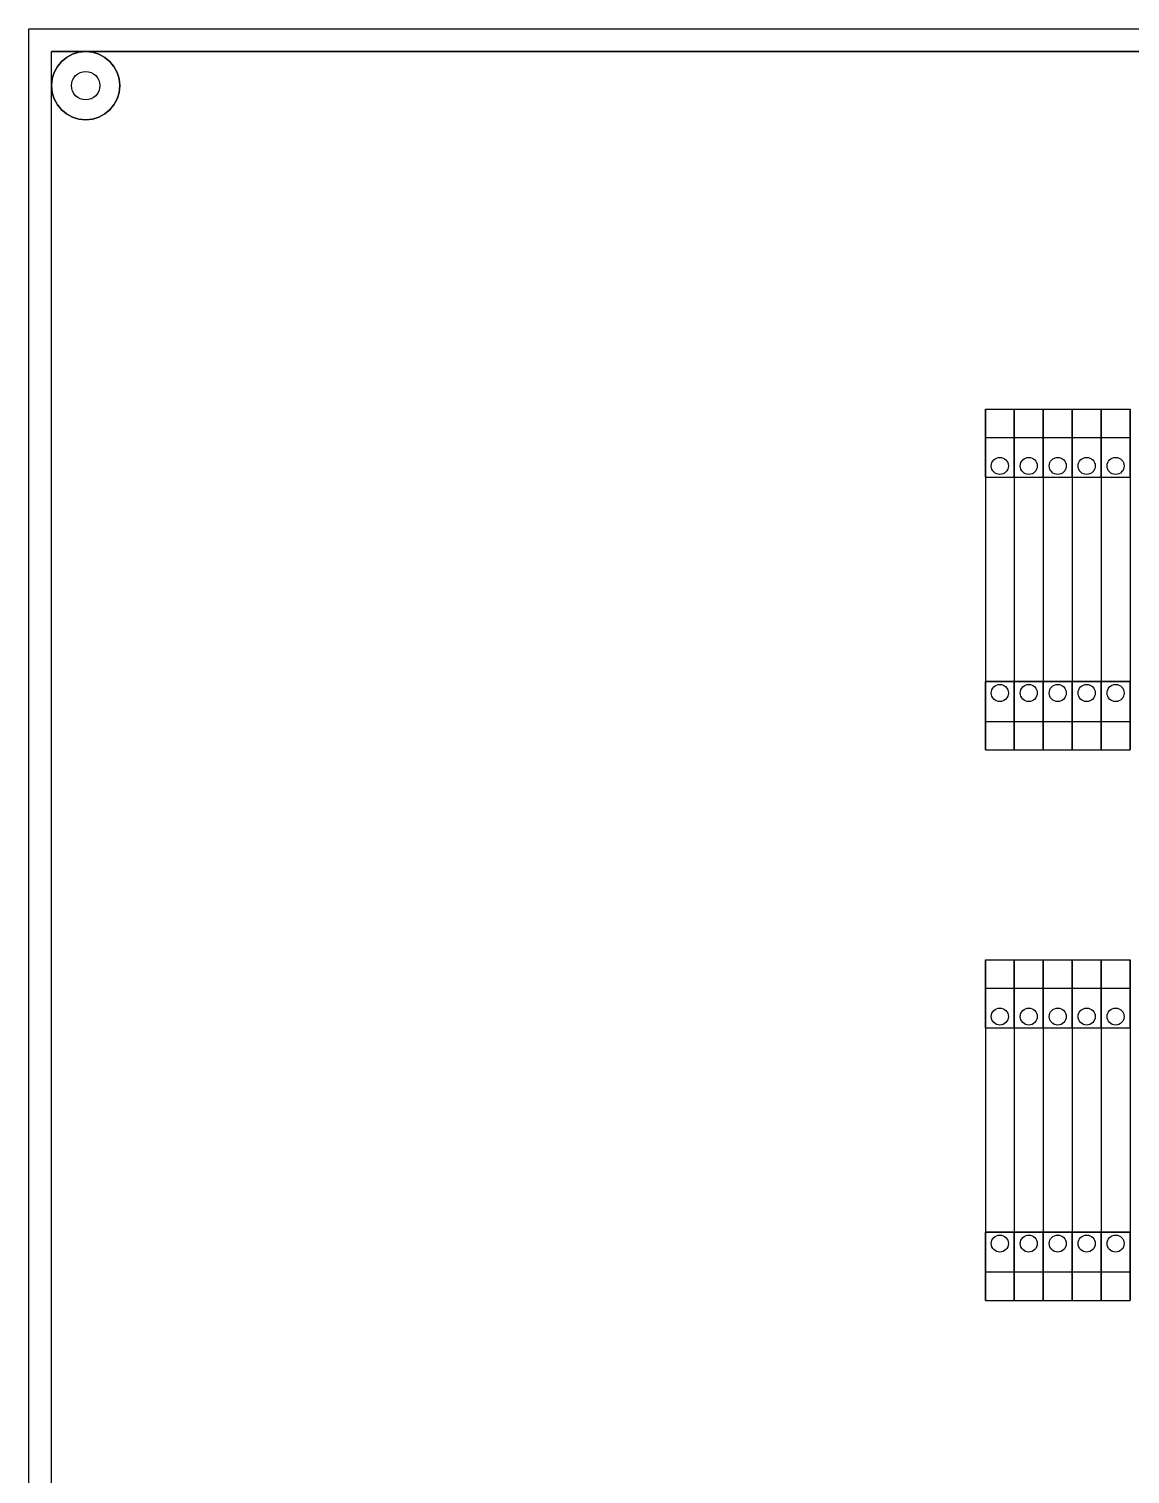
# Model space of a CAD drawing. Header units: millimetres. Extents: x -194 to 194, y -445 to 194.
# Drawn here: x -194 to 0, y -60.6 to 194 of the extents above; entities that cross this region are included whole.
import ezdxf

# ---------------------------------------------------------------- set-up
doc = ezdxf.new("R2010")
doc.units = ezdxf.units.MM

msp = doc.modelspace()

# ---------------------------------------------------------------- linework, layer by layer
for p, q in [((-194, -194, 108), (-194, 194, 108)), ((-194, 194, -108), (-194, 194, 108)), ((-194, -194, -108), (-194, 194, -108)), ((-194, -194, 108), (-194, 194, 108)), ((-194, 194, 108), (194, 194, 108)), ((-194, 194, -108), (194, 194, -108)), ((-194, 194, -108), (-194, 194, 108)), ((-194, 194, 108), (194, 194, 108)), ((-194, -194, -108), (-194, 194, -108)), ((-194, 194, -108), (194, 194, -108)), ((-190, 184, 108), (-190, 190, 108)), ((-184, 190, 108), (-190, 190, 108)), ((-184, 190, 108), (-190, 190, 108)), ((-190, 190, -104), (-190, 190, 108)), ((-190, 190, -104), (190, 190, -104)), ((-190, -190, -104), (-190, 190, -104)), ((-190, 190, -104), (-190, 190, 108)), ((-190, 184, 108), (-190, 190, 108)), ((-190, -190, -104), (-190, 190, -104)), ((-190, 190, -104), (190, 190, -104)), ((184, 190, 108), (-184, 190, 108)), ((184, 190, 108), (-184, 190, 108)), ((-190, -184, 108), (-190, 184, 108)), ((-190, -184, 108), (-190, 184, 108)), ((-181.5, 184, 4), (-181.5, 184, 200)), ((-181.5, 184, 4), (-181.5, 184, 200)), ((-178, 184, 4), (-178, 184, 200)), ((-178, 184, 4), (-178, 184, 200)), ((-25.5, 127, -68), (-25.5, 122, -68)), ((-25.5, 127, -93), (-25.5, 127, -68)), ((-25.5, 115, -93), (-25.5, 127, -93)), ((-25.5, 127, -68), (-20.4, 127, -68)), ((-25.5, 127, -68), (-25.5, 122, -68)), ((-25.5, 127, -93), (-20.4, 127, -93)), ((-25.5, 127, -93), (-25.5, 127, -68)), ((-25.5, 127, -68), (-20.4, 127, -68)), ((-25.5, 115, -93), (-25.5, 127, -93)), ((-25.5, 127, -93), (-20.4, 127, -93)), ((-20.4, 115, -93), (-20.4, 127, -93)), ((-20.4, 127, -93), (-20.4, 127, -68)), ((-20.4, 127, -68), (-20.4, 122, -68)), ((-20.4, 127, -68), (-20.4, 122, -68)), ((-20.4, 127, -93), (-20.4, 127, -68)), ((-20.4, 115, -93), (-20.4, 127, -93)), ((-20.4, 127, -68), (-20.4, 122, -68)), ((-20.4, 127, -93), (-20.4, 127, -68)), ((-20.4, 115, -93), (-20.4, 127, -93)), ((-20.4, 127, -68), (-15.3, 127, -68)), ((-20.4, 127, -68), (-20.4, 122, -68)), ((-20.4, 127, -93), (-15.3, 127, -93)), ((-20.4, 127, -93), (-20.4, 127, -68)), ((-20.4, 127, -68), (-15.3, 127, -68)), ((-20.4, 115, -93), (-20.4, 127, -93)), ((-20.4, 127, -93), (-15.3, 127, -93)), ((-15.3, 115, -93), (-15.3, 127, -93)), ((-15.3, 127, -93), (-15.3, 127, -68)), ((-15.3, 127, -68), (-15.3, 122, -68)), ((-15.3, 127, -68), (-15.3, 122, -68)), ((-15.3, 127, -93), (-15.3, 127, -68)), ((-15.3, 115, -93), (-15.3, 127, -93)), ((-15.3, 127, -68), (-15.3, 122, -68)), ((-15.3, 127, -93), (-15.3, 127, -68)), ((-15.3, 115, -93), (-15.3, 127, -93)), ((-15.3, 127, -68), (-10.2, 127, -68)), ((-15.3, 127, -68), (-15.3, 122, -68)), ((-15.3, 127, -93), (-10.2, 127, -93)), ((-15.3, 127, -93), (-15.3, 127, -68)), ((-15.3, 127, -68), (-10.2, 127, -68)), ((-15.3, 115, -93), (-15.3, 127, -93)), ((-15.3, 127, -93), (-10.2, 127, -93)), ((-10.2, 115, -93), (-10.2, 127, -93)), ((-10.2, 127, -93), (-10.2, 127, -68)), ((-10.2, 127, -68), (-10.2, 122, -68)), ((-10.2, 127, -68), (-10.2, 122, -68)), ((-10.2, 127, -93), (-10.2, 127, -68)), ((-10.2, 115, -93), (-10.2, 127, -93)), ((-10.2, 127, -68), (-10.2, 122, -68)), ((-10.2, 127, -93), (-10.2, 127, -68)), ((-10.2, 115, -93), (-10.2, 127, -93)), ((-10.2, 127, -68), (-5.1, 127, -68)), ((-10.2, 127, -68), (-10.2, 122, -68)), ((-10.2, 127, -93), (-5.1, 127, -93)), ((-10.2, 127, -93), (-10.2, 127, -68)), ((-10.2, 127, -68), (-5.1, 127, -68)), ((-10.2, 115, -93), (-10.2, 127, -93)), ((-10.2, 127, -93), (-5.1, 127, -93)), ((-5.1, 115, -93), (-5.1, 127, -93)), ((-5.1, 127, -93), (-5.1, 127, -68)), ((-5.1, 127, -68), (-5.1, 122, -68)), ((-5.1, 127, -68), (-5.1, 122, -68)), ((-5.1, 127, -93), (-5.1, 127, -68)), ((-5.1, 115, -93), (-5.1, 127, -93)), ((-5.1, 127, -68), (-5.1, 122, -68)), ((-5.1, 127, -93), (-5.1, 127, -68)), ((-5.1, 115, -93), (-5.1, 127, -93)), ((-5.1, 127, -68), (0, 127, -68)), ((-5.1, 127, -68), (-5.1, 122, -68)), ((-5.1, 127, -93), (0, 127, -93)), ((-5.1, 127, -93), (-5.1, 127, -68)), ((-5.1, 127, -68), (0, 127, -68)), ((-5.1, 115, -93), (-5.1, 127, -93)), ((-5.1, 127, -93), (0, 127, -93)), ((0, 115, -93), (0, 127, -93)), ((0, 127, -93), (0, 127, -68)), ((0, 127, -68), (0, 122, -68)), ((0, 127, -68), (0, 122, -68)), ((0, 127, -93), (0, 127, -68)), ((0, 115, -93), (0, 127, -93)), ((-25.5, 122, -46), (-25.5, 72, -46)), ((-25.5, 122, -68), (-25.5, 122, -46)), ((-25.5, 122, -46), (-20.4, 122, -46)), ((-25.5, 122, -46), (-25.5, 72, -46)), ((-25.5, 122, -68), (-20.4, 122, -68)), ((-25.5, 122, -68), (-25.5, 122, -46)), ((-25.5, 122, -46), (-20.4, 122, -46)), ((-25.5, 122, -68), (-20.4, 122, -68)), ((-20.4, 122, -68), (-20.4, 122, -46)), ((-20.4, 122, -46), (-20.4, 72, -46)), ((-20.4, 122, -46), (-20.4, 72, -46)), ((-20.4, 122, -68), (-20.4, 122, -46)), ((-20.4, 122, -46), (-20.4, 72, -46)), ((-20.4, 122, -68), (-20.4, 122, -46)), ((-20.4, 122, -46), (-15.3, 122, -46)), ((-20.4, 122, -46), (-20.4, 72, -46)), ((-20.4, 122, -68), (-15.3, 122, -68)), ((-20.4, 122, -68), (-20.4, 122, -46)), ((-20.4, 122, -46), (-15.3, 122, -46)), ((-20.4, 122, -68), (-15.3, 122, -68)), ((-15.3, 122, -68), (-15.3, 122, -46)), ((-15.3, 122, -46), (-15.3, 72, -46)), ((-15.3, 122, -46), (-15.3, 72, -46)), ((-15.3, 122, -68), (-15.3, 122, -46)), ((-15.3, 122, -46), (-15.3, 72, -46)), ((-15.3, 122, -68), (-15.3, 122, -46)), ((-15.3, 122, -46), (-10.2, 122, -46)), ((-15.3, 122, -46), (-15.3, 72, -46)), ((-15.3, 122, -68), (-10.2, 122, -68)), ((-15.3, 122, -68), (-15.3, 122, -46)), ((-15.3, 122, -46), (-10.2, 122, -46)), ((-15.3, 122, -68), (-10.2, 122, -68)), ((-10.2, 122, -68), (-10.2, 122, -46)), ((-10.2, 122, -46), (-10.2, 72, -46)), ((-10.2, 122, -46), (-10.2, 72, -46)), ((-10.2, 122, -68), (-10.2, 122, -46)), ((-10.2, 122, -46), (-10.2, 72, -46)), ((-10.2, 122, -68), (-10.2, 122, -46)), ((-10.2, 122, -46), (-5.1, 122, -46)), ((-10.2, 122, -46), (-10.2, 72, -46)), ((-10.2, 122, -68), (-5.1, 122, -68)), ((-10.2, 122, -68), (-10.2, 122, -46)), ((-10.2, 122, -46), (-5.1, 122, -46)), ((-10.2, 122, -68), (-5.1, 122, -68)), ((-5.1, 122, -68), (-5.1, 122, -46)), ((-5.1, 122, -46), (-5.1, 72, -46)), ((-5.1, 122, -46), (-5.1, 72, -46)), ((-5.1, 122, -68), (-5.1, 122, -46)), ((-5.1, 122, -46), (-5.1, 72, -46)), ((-5.1, 122, -68), (-5.1, 122, -46)), ((-5.1, 122, -46), (0, 122, -46)), ((-5.1, 122, -46), (-5.1, 72, -46)), ((-5.1, 122, -68), (0, 122, -68)), ((-5.1, 122, -68), (-5.1, 122, -46)), ((-5.1, 122, -46), (0, 122, -46)), ((-5.1, 122, -68), (0, 122, -68)), ((0, 122, -68), (0, 122, -46)), ((0, 122, -46), (0, 72, -46)), ((0, 122, -46), (0, 72, -46)), ((0, 122, -68), (0, 122, -46)), ((-25.5, 115, -93), (-25.5, 115, -88)), ((-25.5, 115, -88), (-25.5, 79, -88)), ((-25.5, 115, -93), (-20.4, 115, -93)), ((-25.5, 115, -93), (-25.5, 115, -88)), ((-25.5, 115, -93), (-20.4, 115, -93)), ((-25.5, 115, -88), (-20.4, 115, -88)), ((-25.5, 115, -88), (-20.4, 115, -88)), ((-25.5, 115, -88), (-25.5, 79, -88)), ((-21.45, 117, -46), (-21.45, 117, -56)), ((-21.45, 117, -46), (-21.45, 117, -56)), ((-20.4, 115, -88), (-20.4, 79, -88)), ((-20.4, 115, -93), (-20.4, 115, -88)), ((-20.4, 115, -93), (-20.4, 115, -88)), ((-20.4, 115, -88), (-20.4, 79, -88)), ((-20.4, 115, -93), (-20.4, 115, -88)), ((-20.4, 115, -88), (-20.4, 79, -88)), ((-20.4, 115, -93), (-15.3, 115, -93)), ((-20.4, 115, -93), (-20.4, 115, -88)), ((-20.4, 115, -93), (-15.3, 115, -93)), ((-20.4, 115, -88), (-15.3, 115, -88)), ((-20.4, 115, -88), (-15.3, 115, -88)), ((-20.4, 115, -88), (-20.4, 79, -88)), ((-16.35, 117, -46), (-16.35, 117, -56)), ((-16.35, 117, -46), (-16.35, 117, -56)), ((-15.3, 115, -88), (-15.3, 79, -88)), ((-15.3, 115, -93), (-15.3, 115, -88)), ((-15.3, 115, -93), (-15.3, 115, -88)), ((-15.3, 115, -88), (-15.3, 79, -88)), ((-15.3, 115, -93), (-15.3, 115, -88)), ((-15.3, 115, -88), (-15.3, 79, -88)), ((-15.3, 115, -93), (-10.2, 115, -93)), ((-15.3, 115, -93), (-15.3, 115, -88)), ((-15.3, 115, -93), (-10.2, 115, -93)), ((-15.3, 115, -88), (-10.2, 115, -88)), ((-15.3, 115, -88), (-10.2, 115, -88)), ((-15.3, 115, -88), (-15.3, 79, -88)), ((-11.25, 117, -46), (-11.25, 117, -56)), ((-11.25, 117, -46), (-11.25, 117, -56)), ((-10.2, 115, -88), (-10.2, 79, -88)), ((-10.2, 115, -93), (-10.2, 115, -88)), ((-10.2, 115, -93), (-10.2, 115, -88)), ((-10.2, 115, -88), (-10.2, 79, -88)), ((-10.2, 115, -93), (-10.2, 115, -88)), ((-10.2, 115, -88), (-10.2, 79, -88)), ((-10.2, 115, -93), (-5.1, 115, -93)), ((-10.2, 115, -93), (-10.2, 115, -88)), ((-10.2, 115, -93), (-5.1, 115, -93)), ((-10.2, 115, -88), (-5.1, 115, -88)), ((-10.2, 115, -88), (-5.1, 115, -88)), ((-10.2, 115, -88), (-10.2, 79, -88)), ((-6.15, 117, -46), (-6.15, 117, -56)), ((-6.15, 117, -46), (-6.15, 117, -56)), ((-5.1, 115, -88), (-5.1, 79, -88)), ((-5.1, 115, -93), (-5.1, 115, -88)), ((-5.1, 115, -93), (-5.1, 115, -88)), ((-5.1, 115, -88), (-5.1, 79, -88)), ((-5.1, 115, -93), (-5.1, 115, -88)), ((-5.1, 115, -88), (-5.1, 79, -88)), ((-5.1, 115, -93), (0, 115, -93)), ((-5.1, 115, -93), (-5.1, 115, -88)), ((-5.1, 115, -93), (0, 115, -93)), ((-5.1, 115, -88), (0, 115, -88)), ((-5.1, 115, -88), (0, 115, -88)), ((-5.1, 115, -88), (-5.1, 79, -88)), ((-1.05, 117, -46), (-1.05, 117, -56)), ((-1.05, 117, -46), (-1.05, 117, -56)), ((0, 115, -88), (0, 79, -88)), ((0, 115, -93), (0, 115, -88)), ((0, 115, -93), (0, 115, -88)), ((0, 115, -88), (0, 79, -88)), ((-25.5, 67, -93), (-25.5, 79, -93)), ((-20.4, 79, -93), (-25.5, 79, -93)), ((-25.5, 79, -88), (-25.5, 79, -93)), ((-25.5, 67, -93), (-25.5, 79, -93)), ((-25.5, 79, -88), (-25.5, 79, -93)), ((-25.5, 79, -88), (-20.4, 79, -88)), ((-20.4, 79, -93), (-25.5, 79, -93)), ((-25.5, 79, -88), (-20.4, 79, -88)), ((-20.4, 67, -93), (-20.4, 79, -93)), ((-20.4, 79, -88), (-20.4, 79, -93)), ((-20.4, 67, -93), (-20.4, 79, -93)), ((-20.4, 79, -88), (-20.4, 79, -93)), ((-20.4, 67, -93), (-20.4, 79, -93)), ((-15.3, 79, -93), (-20.4, 79, -93)), ((-20.4, 79, -88), (-20.4, 79, -93)), ((-20.4, 67, -93), (-20.4, 79, -93)), ((-20.4, 79, -88), (-20.4, 79, -93)), ((-20.4, 79, -88), (-15.3, 79, -88)), ((-15.3, 79, -93), (-20.4, 79, -93)), ((-20.4, 79, -88), (-15.3, 79, -88)), ((-15.3, 67, -93), (-15.3, 79, -93)), ((-15.3, 79, -88), (-15.3, 79, -93)), ((-15.3, 67, -93), (-15.3, 79, -93)), ((-15.3, 79, -88), (-15.3, 79, -93)), ((-15.3, 67, -93), (-15.3, 79, -93)), ((-10.2, 79, -93), (-15.3, 79, -93)), ((-15.3, 79, -88), (-15.3, 79, -93)), ((-15.3, 67, -93), (-15.3, 79, -93)), ((-15.3, 79, -88), (-15.3, 79, -93)), ((-15.3, 79, -88), (-10.2, 79, -88)), ((-10.2, 79, -93), (-15.3, 79, -93)), ((-15.3, 79, -88), (-10.2, 79, -88)), ((-10.2, 67, -93), (-10.2, 79, -93)), ((-10.2, 79, -88), (-10.2, 79, -93)), ((-10.2, 67, -93), (-10.2, 79, -93)), ((-10.2, 79, -88), (-10.2, 79, -93)), ((-10.2, 67, -93), (-10.2, 79, -93)), ((-5.1, 79, -93), (-10.2, 79, -93)), ((-10.2, 79, -88), (-10.2, 79, -93)), ((-10.2, 67, -93), (-10.2, 79, -93)), ((-10.2, 79, -88), (-10.2, 79, -93)), ((-10.2, 79, -88), (-5.1, 79, -88)), ((-5.1, 79, -93), (-10.2, 79, -93)), ((-10.2, 79, -88), (-5.1, 79, -88)), ((-5.1, 67, -93), (-5.1, 79, -93)), ((-5.1, 79, -88), (-5.1, 79, -93)), ((-5.1, 67, -93), (-5.1, 79, -93)), ((-5.1, 79, -88), (-5.1, 79, -93)), ((-5.1, 67, -93), (-5.1, 79, -93)), ((0, 79, -93), (-5.1, 79, -93)), ((-5.1, 79, -88), (-5.1, 79, -93)), ((-5.1, 67, -93), (-5.1, 79, -93)), ((-5.1, 79, -88), (-5.1, 79, -93)), ((-5.1, 79, -88), (0, 79, -88)), ((0, 79, -93), (-5.1, 79, -93)), ((-5.1, 79, -88), (0, 79, -88)), ((0, 67, -93), (0, 79, -93)), ((0, 79, -88), (0, 79, -93)), ((0, 67, -93), (0, 79, -93)), ((0, 79, -88), (0, 79, -93)), ((-21.45, 77, -46), (-21.45, 77, -56)), ((-21.45, 77, -46), (-21.45, 77, -56)), ((-16.35, 77, -46), (-16.35, 77, -56)), ((-16.35, 77, -46), (-16.35, 77, -56)), ((-11.25, 77, -46), (-11.25, 77, -56)), ((-11.25, 77, -46), (-11.25, 77, -56)), ((-6.15, 77, -46), (-6.15, 77, -56)), ((-6.15, 77, -46), (-6.15, 77, -56)), ((-1.05, 77, -46), (-1.05, 77, -56)), ((-1.05, 77, -46), (-1.05, 77, -56)), ((-25.5, 72, -68), (-25.5, 67, -68)), ((-25.5, 72, -46), (-25.5, 72, -68)), ((-25.5, 72, -68), (-20.4, 72, -68)), ((-25.5, 72, -68), (-25.5, 67, -68)), ((-25.5, 72, -46), (-20.4, 72, -46)), ((-25.5, 72, -46), (-25.5, 72, -68)), ((-25.5, 72, -68), (-20.4, 72, -68)), ((-25.5, 72, -46), (-20.4, 72, -46)), ((-20.4, 72, -46), (-20.4, 72, -68)), ((-20.4, 72, -68), (-20.4, 67, -68)), ((-20.4, 72, -68), (-20.4, 67, -68)), ((-20.4, 72, -46), (-20.4, 72, -68)), ((-20.4, 72, -68), (-20.4, 67, -68)), ((-20.4, 72, -46), (-20.4, 72, -68)), ((-20.4, 72, -68), (-15.3, 72, -68)), ((-20.4, 72, -68), (-20.4, 67, -68)), ((-20.4, 72, -46), (-15.3, 72, -46)), ((-20.4, 72, -46), (-20.4, 72, -68)), ((-20.4, 72, -68), (-15.3, 72, -68)), ((-20.4, 72, -46), (-15.3, 72, -46)), ((-15.3, 72, -46), (-15.3, 72, -68)), ((-15.3, 72, -68), (-15.3, 67, -68)), ((-15.3, 72, -68), (-15.3, 67, -68)), ((-15.3, 72, -46), (-15.3, 72, -68)), ((-15.3, 72, -68), (-15.3, 67, -68)), ((-15.3, 72, -46), (-15.3, 72, -68)), ((-15.3, 72, -68), (-10.2, 72, -68)), ((-15.3, 72, -68), (-15.3, 67, -68)), ((-15.3, 72, -46), (-10.2, 72, -46)), ((-15.3, 72, -46), (-15.3, 72, -68)), ((-15.3, 72, -68), (-10.2, 72, -68)), ((-15.3, 72, -46), (-10.2, 72, -46)), ((-10.2, 72, -46), (-10.2, 72, -68)), ((-10.2, 72, -68), (-10.2, 67, -68)), ((-10.2, 72, -68), (-10.2, 67, -68)), ((-10.2, 72, -46), (-10.2, 72, -68)), ((-10.2, 72, -68), (-10.2, 67, -68)), ((-10.2, 72, -46), (-10.2, 72, -68)), ((-10.2, 72, -68), (-5.1, 72, -68)), ((-10.2, 72, -68), (-10.2, 67, -68)), ((-10.2, 72, -46), (-5.1, 72, -46)), ((-10.2, 72, -46), (-10.2, 72, -68)), ((-10.2, 72, -68), (-5.1, 72, -68)), ((-10.2, 72, -46), (-5.1, 72, -46)), ((-5.1, 72, -46), (-5.1, 72, -68)), ((-5.1, 72, -68), (-5.1, 67, -68)), ((-5.1, 72, -68), (-5.1, 67, -68)), ((-5.1, 72, -46), (-5.1, 72, -68)), ((-5.1, 72, -68), (-5.1, 67, -68)), ((-5.1, 72, -46), (-5.1, 72, -68)), ((-5.1, 72, -68), (0, 72, -68)), ((-5.1, 72, -68), (-5.1, 67, -68)), ((-5.1, 72, -46), (0, 72, -46)), ((-5.1, 72, -46), (-5.1, 72, -68)), ((-5.1, 72, -68), (0, 72, -68)), ((-5.1, 72, -46), (0, 72, -46)), ((0, 72, -46), (0, 72, -68)), ((0, 72, -68), (0, 67, -68)), ((0, 72, -68), (0, 67, -68)), ((0, 72, -46), (0, 72, -68)), ((-25.5, 67, -93), (-20.4, 67, -93)), ((-25.5, 67, -68), (-25.5, 67, -93)), ((-25.5, 67, -68), (-20.4, 67, -68)), ((-25.5, 67, -68), (-25.5, 67, -93)), ((-25.5, 67, -93), (-20.4, 67, -93)), ((-25.5, 67, -68), (-20.4, 67, -68)), ((-20.4, 67, -68), (-20.4, 67, -93)), ((-20.4, 67, -68), (-20.4, 67, -93)), ((-20.4, 67, -93), (-15.3, 67, -93)), ((-20.4, 67, -68), (-20.4, 67, -93)), ((-20.4, 67, -68), (-15.3, 67, -68)), ((-20.4, 67, -68), (-20.4, 67, -93)), ((-20.4, 67, -93), (-15.3, 67, -93)), ((-20.4, 67, -68), (-15.3, 67, -68)), ((-15.3, 67, -68), (-15.3, 67, -93)), ((-15.3, 67, -68), (-15.3, 67, -93)), ((-15.3, 67, -93), (-10.2, 67, -93)), ((-15.3, 67, -68), (-15.3, 67, -93)), ((-15.3, 67, -68), (-10.2, 67, -68)), ((-15.3, 67, -68), (-15.3, 67, -93)), ((-15.3, 67, -93), (-10.2, 67, -93)), ((-15.3, 67, -68), (-10.2, 67, -68)), ((-10.2, 67, -68), (-10.2, 67, -93)), ((-10.2, 67, -68), (-10.2, 67, -93)), ((-10.2, 67, -93), (-5.1, 67, -93)), ((-10.2, 67, -68), (-10.2, 67, -93)), ((-10.2, 67, -68), (-5.1, 67, -68)), ((-10.2, 67, -68), (-10.2, 67, -93)), ((-10.2, 67, -93), (-5.1, 67, -93)), ((-10.2, 67, -68), (-5.1, 67, -68)), ((-5.1, 67, -68), (-5.1, 67, -93)), ((-5.1, 67, -68), (-5.1, 67, -93)), ((-5.1, 67, -93), (0, 67, -93)), ((-5.1, 67, -68), (-5.1, 67, -93)), ((-5.1, 67, -68), (0, 67, -68)), ((-5.1, 67, -68), (-5.1, 67, -93)), ((-5.1, 67, -93), (0, 67, -93)), ((-5.1, 67, -68), (0, 67, -68)), ((0, 67, -68), (0, 67, -93)), ((0, 67, -68), (0, 67, -93)), ((-25.5, 30, -68), (-25.5, 25, -68)), ((-25.5, 30, -93), (-25.5, 30, -68)), ((-25.5, 18, -93), (-25.5, 30, -93)), ((-25.5, 30, -68), (-20.4, 30, -68)), ((-25.5, 30, -68), (-25.5, 25, -68)), ((-25.5, 30, -93), (-20.4, 30, -93)), ((-25.5, 30, -93), (-25.5, 30, -68)), ((-25.5, 30, -68), (-20.4, 30, -68)), ((-25.5, 18, -93), (-25.5, 30, -93)), ((-25.5, 30, -93), (-20.4, 30, -93)), ((-20.4, 18, -93), (-20.4, 30, -93)), ((-20.4, 30, -93), (-20.4, 30, -68)), ((-20.4, 30, -68), (-20.4, 25, -68)), ((-20.4, 30, -68), (-20.4, 25, -68)), ((-20.4, 30, -93), (-20.4, 30, -68)), ((-20.4, 18, -93), (-20.4, 30, -93)), ((-20.4, 30, -68), (-20.4, 25, -68)), ((-20.4, 30, -93), (-20.4, 30, -68)), ((-20.4, 18, -93), (-20.4, 30, -93)), ((-20.4, 30, -68), (-15.3, 30, -68)), ((-20.4, 30, -68), (-20.4, 25, -68)), ((-20.4, 30, -93), (-15.3, 30, -93)), ((-20.4, 30, -93), (-20.4, 30, -68)), ((-20.4, 30, -68), (-15.3, 30, -68)), ((-20.4, 18, -93), (-20.4, 30, -93)), ((-20.4, 30, -93), (-15.3, 30, -93)), ((-15.3, 18, -93), (-15.3, 30, -93)), ((-15.3, 30, -93), (-15.3, 30, -68)), ((-15.3, 30, -68), (-15.3, 25, -68)), ((-15.3, 30, -68), (-15.3, 25, -68)), ((-15.3, 30, -93), (-15.3, 30, -68)), ((-15.3, 18, -93), (-15.3, 30, -93)), ((-15.3, 30, -68), (-15.3, 25, -68)), ((-15.3, 30, -93), (-15.3, 30, -68)), ((-15.3, 18, -93), (-15.3, 30, -93)), ((-15.3, 30, -68), (-10.2, 30, -68)), ((-15.3, 30, -68), (-15.3, 25, -68)), ((-15.3, 30, -93), (-10.2, 30, -93)), ((-15.3, 30, -93), (-15.3, 30, -68)), ((-15.3, 30, -68), (-10.2, 30, -68)), ((-15.3, 18, -93), (-15.3, 30, -93)), ((-15.3, 30, -93), (-10.2, 30, -93)), ((-10.2, 18, -93), (-10.2, 30, -93)), ((-10.2, 30, -93), (-10.2, 30, -68)), ((-10.2, 30, -68), (-10.2, 25, -68)), ((-10.2, 30, -68), (-10.2, 25, -68)), ((-10.2, 30, -93), (-10.2, 30, -68)), ((-10.2, 18, -93), (-10.2, 30, -93)), ((-10.2, 30, -68), (-10.2, 25, -68)), ((-10.2, 30, -93), (-10.2, 30, -68)), ((-10.2, 18, -93), (-10.2, 30, -93)), ((-10.2, 30, -68), (-5.1, 30, -68)), ((-10.2, 30, -68), (-10.2, 25, -68)), ((-10.2, 30, -93), (-5.1, 30, -93)), ((-10.2, 30, -93), (-10.2, 30, -68)), ((-10.2, 30, -68), (-5.1, 30, -68)), ((-10.2, 18, -93), (-10.2, 30, -93)), ((-10.2, 30, -93), (-5.1, 30, -93)), ((-5.1, 18, -93), (-5.1, 30, -93)), ((-5.1, 30, -93), (-5.1, 30, -68)), ((-5.1, 30, -68), (-5.1, 25, -68)), ((-5.1, 30, -68), (-5.1, 25, -68)), ((-5.1, 30, -93), (-5.1, 30, -68)), ((-5.1, 18, -93), (-5.1, 30, -93)), ((-5.1, 30, -68), (-5.1, 25, -68)), ((-5.1, 30, -93), (-5.1, 30, -68)), ((-5.1, 18, -93), (-5.1, 30, -93)), ((-5.1, 30, -68), (0, 30, -68)), ((-5.1, 30, -68), (-5.1, 25, -68)), ((-5.1, 30, -93), (0, 30, -93)), ((-5.1, 30, -93), (-5.1, 30, -68)), ((-5.1, 30, -68), (0, 30, -68)), ((-5.1, 18, -93), (-5.1, 30, -93)), ((-5.1, 30, -93), (0, 30, -93)), ((0, 18, -93), (0, 30, -93)), ((0, 30, -93), (0, 30, -68)), ((0, 30, -68), (0, 25, -68)), ((0, 30, -68), (0, 25, -68)), ((0, 30, -93), (0, 30, -68)), ((0, 18, -93), (0, 30, -93)), ((-25.5, 25, -46), (-25.5, -25, -46)), ((-25.5, 25, -68), (-25.5, 25, -46)), ((-25.5, 25, -46), (-20.4, 25, -46)), ((-25.5, 25, -46), (-25.5, -25, -46)), ((-25.5, 25, -68), (-20.4, 25, -68)), ((-25.5, 25, -68), (-25.5, 25, -46)), ((-25.5, 25, -46), (-20.4, 25, -46)), ((-25.5, 25, -68), (-20.4, 25, -68)), ((-20.4, 25, -68), (-20.4, 25, -46)), ((-20.4, 25, -46), (-20.4, -25, -46)), ((-20.4, 25, -46), (-20.4, -25, -46)), ((-20.4, 25, -68), (-20.4, 25, -46)), ((-20.4, 25, -46), (-20.4, -25, -46)), ((-20.4, 25, -68), (-20.4, 25, -46)), ((-20.4, 25, -46), (-15.3, 25, -46)), ((-20.4, 25, -46), (-20.4, -25, -46)), ((-20.4, 25, -68), (-15.3, 25, -68)), ((-20.4, 25, -68), (-20.4, 25, -46)), ((-20.4, 25, -46), (-15.3, 25, -46)), ((-20.4, 25, -68), (-15.3, 25, -68)), ((-15.3, 25, -68), (-15.3, 25, -46)), ((-15.3, 25, -46), (-15.3, -25, -46)), ((-15.3, 25, -46), (-15.3, -25, -46)), ((-15.3, 25, -68), (-15.3, 25, -46)), ((-15.3, 25, -46), (-15.3, -25, -46)), ((-15.3, 25, -68), (-15.3, 25, -46)), ((-15.3, 25, -46), (-10.2, 25, -46)), ((-15.3, 25, -46), (-15.3, -25, -46)), ((-15.3, 25, -68), (-10.2, 25, -68)), ((-15.3, 25, -68), (-15.3, 25, -46)), ((-15.3, 25, -46), (-10.2, 25, -46)), ((-15.3, 25, -68), (-10.2, 25, -68)), ((-10.2, 25, -68), (-10.2, 25, -46)), ((-10.2, 25, -46), (-10.2, -25, -46)), ((-10.2, 25, -46), (-10.2, -25, -46)), ((-10.2, 25, -68), (-10.2, 25, -46)), ((-10.2, 25, -46), (-10.2, -25, -46)), ((-10.2, 25, -68), (-10.2, 25, -46)), ((-10.2, 25, -46), (-5.1, 25, -46)), ((-10.2, 25, -46), (-10.2, -25, -46)), ((-10.2, 25, -68), (-5.1, 25, -68)), ((-10.2, 25, -68), (-10.2, 25, -46)), ((-10.2, 25, -46), (-5.1, 25, -46)), ((-10.2, 25, -68), (-5.1, 25, -68)), ((-5.1, 25, -68), (-5.1, 25, -46)), ((-5.1, 25, -46), (-5.1, -25, -46)), ((-5.1, 25, -46), (-5.1, -25, -46)), ((-5.1, 25, -68), (-5.1, 25, -46)), ((-5.1, 25, -46), (-5.1, -25, -46)), ((-5.1, 25, -68), (-5.1, 25, -46)), ((-5.1, 25, -46), (0, 25, -46)), ((-5.1, 25, -46), (-5.1, -25, -46)), ((-5.1, 25, -68), (0, 25, -68)), ((-5.1, 25, -68), (-5.1, 25, -46)), ((-5.1, 25, -46), (0, 25, -46)), ((-5.1, 25, -68), (0, 25, -68)), ((0, 25, -68), (0, 25, -46)), ((0, 25, -46), (0, -25, -46)), ((0, 25, -46), (0, -25, -46)), ((0, 25, -68), (0, 25, -46)), ((-25.5, 18, -93), (-25.5, 18, -88)), ((-25.5, 18, -88), (-25.5, -18, -88)), ((-25.5, 18, -93), (-20.4, 18, -93)), ((-25.5, 18, -93), (-25.5, 18, -88)), ((-25.5, 18, -93), (-20.4, 18, -93)), ((-25.5, 18, -88), (-20.4, 18, -88)), ((-25.5, 18, -88), (-20.4, 18, -88)), ((-25.5, 18, -88), (-25.5, -18, -88)), ((-21.45, 20, -46), (-21.45, 20, -56)), ((-21.45, 20, -46), (-21.45, 20, -56)), ((-20.4, 18, -88), (-20.4, -18, -88)), ((-20.4, 18, -93), (-20.4, 18, -88)), ((-20.4, 18, -93), (-20.4, 18, -88)), ((-20.4, 18, -88), (-20.4, -18, -88)), ((-20.4, 18, -93), (-20.4, 18, -88)), ((-20.4, 18, -88), (-20.4, -18, -88)), ((-20.4, 18, -93), (-15.3, 18, -93)), ((-20.4, 18, -93), (-20.4, 18, -88)), ((-20.4, 18, -93), (-15.3, 18, -93)), ((-20.4, 18, -88), (-15.3, 18, -88)), ((-20.4, 18, -88), (-15.3, 18, -88)), ((-20.4, 18, -88), (-20.4, -18, -88)), ((-16.35, 20, -46), (-16.35, 20, -56)), ((-16.35, 20, -46), (-16.35, 20, -56)), ((-15.3, 18, -88), (-15.3, -18, -88)), ((-15.3, 18, -93), (-15.3, 18, -88)), ((-15.3, 18, -93), (-15.3, 18, -88)), ((-15.3, 18, -88), (-15.3, -18, -88)), ((-15.3, 18, -93), (-15.3, 18, -88)), ((-15.3, 18, -88), (-15.3, -18, -88)), ((-15.3, 18, -93), (-10.2, 18, -93)), ((-15.3, 18, -93), (-15.3, 18, -88)), ((-15.3, 18, -93), (-10.2, 18, -93)), ((-15.3, 18, -88), (-10.2, 18, -88)), ((-15.3, 18, -88), (-10.2, 18, -88)), ((-15.3, 18, -88), (-15.3, -18, -88)), ((-11.25, 20, -46), (-11.25, 20, -56)), ((-11.25, 20, -46), (-11.25, 20, -56)), ((-10.2, 18, -88), (-10.2, -18, -88)), ((-10.2, 18, -93), (-10.2, 18, -88)), ((-10.2, 18, -93), (-10.2, 18, -88)), ((-10.2, 18, -88), (-10.2, -18, -88)), ((-10.2, 18, -93), (-10.2, 18, -88)), ((-10.2, 18, -88), (-10.2, -18, -88)), ((-10.2, 18, -93), (-5.1, 18, -93)), ((-10.2, 18, -93), (-10.2, 18, -88)), ((-10.2, 18, -93), (-5.1, 18, -93)), ((-10.2, 18, -88), (-5.1, 18, -88)), ((-10.2, 18, -88), (-5.1, 18, -88)), ((-10.2, 18, -88), (-10.2, -18, -88)), ((-6.15, 20, -46), (-6.15, 20, -56)), ((-6.15, 20, -46), (-6.15, 20, -56)), ((-5.1, 18, -88), (-5.1, -18, -88)), ((-5.1, 18, -93), (-5.1, 18, -88)), ((-5.1, 18, -93), (-5.1, 18, -88)), ((-5.1, 18, -88), (-5.1, -18, -88)), ((-5.1, 18, -93), (-5.1, 18, -88)), ((-5.1, 18, -88), (-5.1, -18, -88)), ((-5.1, 18, -93), (0, 18, -93)), ((-5.1, 18, -93), (-5.1, 18, -88)), ((-5.1, 18, -93), (0, 18, -93)), ((-5.1, 18, -88), (0, 18, -88)), ((-5.1, 18, -88), (0, 18, -88)), ((-5.1, 18, -88), (-5.1, -18, -88)), ((-1.05, 20, -46), (-1.05, 20, -56)), ((-1.05, 20, -46), (-1.05, 20, -56)), ((0, 18, -88), (0, -18, -88)), ((0, 18, -93), (0, 18, -88)), ((0, 18, -93), (0, 18, -88)), ((0, 18, -88), (0, -18, -88)), ((-25.5, -30, -93), (-25.5, -18, -93)), ((-20.4, -18, -93), (-25.5, -18, -93)), ((-25.5, -18, -88), (-25.5, -18, -93)), ((-25.5, -30, -93), (-25.5, -18, -93)), ((-25.5, -18, -88), (-25.5, -18, -93)), ((-25.5, -18, -88), (-20.4, -18, -88)), ((-20.4, -18, -93), (-25.5, -18, -93)), ((-25.5, -18, -88), (-20.4, -18, -88)), ((-21.45, -20, -46), (-21.45, -20, -56)), ((-21.45, -20, -46), (-21.45, -20, -56)), ((-20.4, -30, -93), (-20.4, -18, -93)), ((-20.4, -18, -88), (-20.4, -18, -93)), ((-20.4, -30, -93), (-20.4, -18, -93)), ((-20.4, -18, -88), (-20.4, -18, -93)), ((-20.4, -30, -93), (-20.4, -18, -93)), ((-15.3, -18, -93), (-20.4, -18, -93)), ((-20.4, -18, -88), (-20.4, -18, -93)), ((-20.4, -30, -93), (-20.4, -18, -93)), ((-20.4, -18, -88), (-20.4, -18, -93)), ((-20.4, -18, -88), (-15.3, -18, -88)), ((-15.3, -18, -93), (-20.4, -18, -93)), ((-20.4, -18, -88), (-15.3, -18, -88)), ((-16.35, -20, -46), (-16.35, -20, -56)), ((-16.35, -20, -46), (-16.35, -20, -56)), ((-15.3, -30, -93), (-15.3, -18, -93)), ((-15.3, -18, -88), (-15.3, -18, -93)), ((-15.3, -30, -93), (-15.3, -18, -93)), ((-15.3, -18, -88), (-15.3, -18, -93)), ((-15.3, -30, -93), (-15.3, -18, -93)), ((-10.2, -18, -93), (-15.3, -18, -93)), ((-15.3, -18, -88), (-15.3, -18, -93)), ((-15.3, -30, -93), (-15.3, -18, -93)), ((-15.3, -18, -88), (-15.3, -18, -93)), ((-15.3, -18, -88), (-10.2, -18, -88)), ((-10.2, -18, -93), (-15.3, -18, -93)), ((-15.3, -18, -88), (-10.2, -18, -88)), ((-11.25, -20, -46), (-11.25, -20, -56)), ((-11.25, -20, -46), (-11.25, -20, -56)), ((-10.2, -30, -93), (-10.2, -18, -93)), ((-10.2, -18, -88), (-10.2, -18, -93)), ((-10.2, -30, -93), (-10.2, -18, -93)), ((-10.2, -18, -88), (-10.2, -18, -93)), ((-10.2, -30, -93), (-10.2, -18, -93)), ((-5.1, -18, -93), (-10.2, -18, -93)), ((-10.2, -18, -88), (-10.2, -18, -93)), ((-10.2, -30, -93), (-10.2, -18, -93)), ((-10.2, -18, -88), (-10.2, -18, -93)), ((-10.2, -18, -88), (-5.1, -18, -88)), ((-5.1, -18, -93), (-10.2, -18, -93)), ((-10.2, -18, -88), (-5.1, -18, -88)), ((-6.15, -20, -46), (-6.15, -20, -56)), ((-6.15, -20, -46), (-6.15, -20, -56)), ((-5.1, -30, -93), (-5.1, -18, -93)), ((-5.1, -18, -88), (-5.1, -18, -93)), ((-5.1, -30, -93), (-5.1, -18, -93)), ((-5.1, -18, -88), (-5.1, -18, -93)), ((-5.1, -30, -93), (-5.1, -18, -93)), ((0, -18, -93), (-5.1, -18, -93)), ((-5.1, -18, -88), (-5.1, -18, -93)), ((-5.1, -30, -93), (-5.1, -18, -93)), ((-5.1, -18, -88), (-5.1, -18, -93)), ((-5.1, -18, -88), (0, -18, -88)), ((0, -18, -93), (-5.1, -18, -93)), ((-5.1, -18, -88), (0, -18, -88)), ((-1.05, -20, -46), (-1.05, -20, -56)), ((-1.05, -20, -46), (-1.05, -20, -56)), ((0, -30, -93), (0, -18, -93)), ((0, -18, -88), (0, -18, -93)), ((0, -30, -93), (0, -18, -93)), ((0, -18, -88), (0, -18, -93)), ((-25.5, -25, -68), (-25.5, -30, -68)), ((-25.5, -25, -46), (-25.5, -25, -68)), ((-25.5, -25, -68), (-20.4, -25, -68)), ((-25.5, -25, -68), (-25.5, -30, -68)), ((-25.5, -25, -46), (-20.4, -25, -46)), ((-25.5, -25, -46), (-25.5, -25, -68)), ((-25.5, -25, -68), (-20.4, -25, -68)), ((-25.5, -25, -46), (-20.4, -25, -46)), ((-20.4, -25, -46), (-20.4, -25, -68)), ((-20.4, -25, -68), (-20.4, -30, -68)), ((-20.4, -25, -68), (-20.4, -30, -68)), ((-20.4, -25, -46), (-20.4, -25, -68)), ((-20.4, -25, -68), (-20.4, -30, -68)), ((-20.4, -25, -46), (-20.4, -25, -68)), ((-20.4, -25, -68), (-15.3, -25, -68)), ((-20.4, -25, -68), (-20.4, -30, -68)), ((-20.4, -25, -46), (-15.3, -25, -46)), ((-20.4, -25, -46), (-20.4, -25, -68)), ((-20.4, -25, -68), (-15.3, -25, -68)), ((-20.4, -25, -46), (-15.3, -25, -46)), ((-15.3, -25, -46), (-15.3, -25, -68)), ((-15.3, -25, -68), (-15.3, -30, -68)), ((-15.3, -25, -68), (-15.3, -30, -68)), ((-15.3, -25, -46), (-15.3, -25, -68)), ((-15.3, -25, -68), (-15.3, -30, -68)), ((-15.3, -25, -46), (-15.3, -25, -68)), ((-15.3, -25, -68), (-10.2, -25, -68)), ((-15.3, -25, -68), (-15.3, -30, -68)), ((-15.3, -25, -46), (-10.2, -25, -46)), ((-15.3, -25, -46), (-15.3, -25, -68)), ((-15.3, -25, -68), (-10.2, -25, -68)), ((-15.3, -25, -46), (-10.2, -25, -46)), ((-10.2, -25, -46), (-10.2, -25, -68)), ((-10.2, -25, -68), (-10.2, -30, -68)), ((-10.2, -25, -68), (-10.2, -30, -68)), ((-10.2, -25, -46), (-10.2, -25, -68)), ((-10.2, -25, -68), (-10.2, -30, -68)), ((-10.2, -25, -46), (-10.2, -25, -68)), ((-10.2, -25, -68), (-5.1, -25, -68)), ((-10.2, -25, -68), (-10.2, -30, -68)), ((-10.2, -25, -46), (-5.1, -25, -46)), ((-10.2, -25, -46), (-10.2, -25, -68)), ((-10.2, -25, -68), (-5.1, -25, -68)), ((-10.2, -25, -46), (-5.1, -25, -46)), ((-5.1, -25, -46), (-5.1, -25, -68)), ((-5.1, -25, -68), (-5.1, -30, -68)), ((-5.1, -25, -68), (-5.1, -30, -68)), ((-5.1, -25, -46), (-5.1, -25, -68)), ((-5.1, -25, -68), (-5.1, -30, -68)), ((-5.1, -25, -46), (-5.1, -25, -68)), ((-5.1, -25, -68), (0, -25, -68)), ((-5.1, -25, -68), (-5.1, -30, -68)), ((-5.1, -25, -46), (0, -25, -46)), ((-5.1, -25, -46), (-5.1, -25, -68)), ((-5.1, -25, -68), (0, -25, -68)), ((-5.1, -25, -46), (0, -25, -46)), ((0, -25, -46), (0, -25, -68)), ((0, -25, -68), (0, -30, -68)), ((0, -25, -68), (0, -30, -68)), ((0, -25, -46), (0, -25, -68)), ((-25.5, -30, -93), (-20.4, -30, -93)), ((-25.5, -30, -68), (-25.5, -30, -93)), ((-25.5, -30, -68), (-20.4, -30, -68)), ((-25.5, -30, -68), (-25.5, -30, -93)), ((-25.5, -30, -93), (-20.4, -30, -93)), ((-25.5, -30, -68), (-20.4, -30, -68)), ((-20.4, -30, -68), (-20.4, -30, -93)), ((-20.4, -30, -68), (-20.4, -30, -93)), ((-20.4, -30, -93), (-15.3, -30, -93)), ((-20.4, -30, -68), (-20.4, -30, -93)), ((-20.4, -30, -68), (-15.3, -30, -68)), ((-20.4, -30, -68), (-20.4, -30, -93)), ((-20.4, -30, -93), (-15.3, -30, -93)), ((-20.4, -30, -68), (-15.3, -30, -68)), ((-15.3, -30, -68), (-15.3, -30, -93)), ((-15.3, -30, -68), (-15.3, -30, -93)), ((-15.3, -30, -93), (-10.2, -30, -93)), ((-15.3, -30, -68), (-15.3, -30, -93)), ((-15.3, -30, -68), (-10.2, -30, -68)), ((-15.3, -30, -68), (-15.3, -30, -93)), ((-15.3, -30, -93), (-10.2, -30, -93)), ((-15.3, -30, -68), (-10.2, -30, -68)), ((-10.2, -30, -68), (-10.2, -30, -93)), ((-10.2, -30, -68), (-10.2, -30, -93)), ((-10.2, -30, -93), (-5.1, -30, -93)), ((-10.2, -30, -68), (-10.2, -30, -93)), ((-10.2, -30, -68), (-5.1, -30, -68)), ((-10.2, -30, -68), (-10.2, -30, -93)), ((-10.2, -30, -93), (-5.1, -30, -93)), ((-10.2, -30, -68), (-5.1, -30, -68)), ((-5.1, -30, -68), (-5.1, -30, -93)), ((-5.1, -30, -68), (-5.1, -30, -93)), ((-5.1, -30, -93), (0, -30, -93)), ((-5.1, -30, -68), (-5.1, -30, -93)), ((-5.1, -30, -68), (0, -30, -68)), ((-5.1, -30, -68), (-5.1, -30, -93)), ((-5.1, -30, -93), (0, -30, -93)), ((-5.1, -30, -68), (0, -30, -68)), ((0, -30, -68), (0, -30, -93)), ((0, -30, -68), (0, -30, -93))]:
    msp.add_line(p, q)
for centre, radius in [((-184, 184, 200), 6), ((-184, 184, 200), 6), ((-184, 184, 4), 2.5), ((-184, 184, 200), 2.5), ((-184, 184, 4), 2.5), ((-184, 184, 200), 2.5), ((-22.95, 117, -46), 1.5), ((-22.95, 117, -46), 1.5), ((-22.95, 117, -56), 1.5), ((-22.95, 117, -56), 1.5), ((-17.85, 117, -46), 1.5), ((-17.85, 117, -46), 1.5), ((-17.85, 117, -56), 1.5), ((-17.85, 117, -56), 1.5), ((-12.75, 117, -46), 1.5), ((-12.75, 117, -46), 1.5), ((-12.75, 117, -56), 1.5), ((-12.75, 117, -56), 1.5), ((-7.65, 117, -46), 1.5), ((-7.65, 117, -46), 1.5), ((-7.65, 117, -56), 1.5), ((-7.65, 117, -56), 1.5), ((-2.55, 117, -46), 1.5), ((-2.55, 117, -46), 1.5), ((-2.55, 117, -56), 1.5), ((-2.55, 117, -56), 1.5), ((-22.95, 77, -46), 1.5), ((-22.95, 77, -46), 1.5), ((-22.95, 77, -56), 1.5), ((-22.95, 77, -56), 1.5), ((-17.85, 77, -46), 1.5), ((-17.85, 77, -46), 1.5), ((-17.85, 77, -56), 1.5), ((-17.85, 77, -56), 1.5), ((-12.75, 77, -46), 1.5), ((-12.75, 77, -46), 1.5), ((-12.75, 77, -56), 1.5), ((-12.75, 77, -56), 1.5), ((-7.65, 77, -46), 1.5), ((-7.65, 77, -46), 1.5), ((-7.65, 77, -56), 1.5), ((-7.65, 77, -56), 1.5), ((-2.55, 77, -46), 1.5), ((-2.55, 77, -46), 1.5), ((-2.55, 77, -56), 1.5), ((-2.55, 77, -56), 1.5), ((-22.95, 20, -46), 1.5), ((-22.95, 20, -46), 1.5), ((-22.95, 20, -56), 1.5), ((-22.95, 20, -56), 1.5), ((-17.85, 20, -46), 1.5), ((-17.85, 20, -46), 1.5), ((-17.85, 20, -56), 1.5), ((-17.85, 20, -56), 1.5), ((-12.75, 20, -46), 1.5), ((-12.75, 20, -46), 1.5), ((-12.75, 20, -56), 1.5), ((-12.75, 20, -56), 1.5), ((-7.65, 20, -46), 1.5), ((-7.65, 20, -46), 1.5), ((-7.65, 20, -56), 1.5), ((-7.65, 20, -56), 1.5), ((-2.55, 20, -46), 1.5), ((-2.55, 20, -46), 1.5), ((-2.55, 20, -56), 1.5), ((-2.55, 20, -56), 1.5), ((-22.95, -20, -46), 1.5), ((-22.95, -20, -46), 1.5), ((-22.95, -20, -56), 1.5), ((-22.95, -20, -56), 1.5), ((-17.85, -20, -46), 1.5), ((-17.85, -20, -46), 1.5), ((-17.85, -20, -56), 1.5), ((-17.85, -20, -56), 1.5), ((-12.75, -20, -46), 1.5), ((-12.75, -20, -46), 1.5), ((-12.75, -20, -56), 1.5), ((-12.75, -20, -56), 1.5), ((-7.65, -20, -46), 1.5), ((-7.65, -20, -46), 1.5), ((-7.65, -20, -56), 1.5), ((-7.65, -20, -56), 1.5), ((-2.55, -20, -46), 1.5), ((-2.55, -20, -46), 1.5), ((-2.55, -20, -56), 1.5), ((-2.55, -20, -56), 1.5)]:
    msp.add_circle(centre, radius)
for start, end in [(90, 180), (90, 180), (0, 90), (0, 90), (180, 360), (180, 360)]:
    msp.add_arc((-184, 184, 4), 6, start, end)

doc.saveas('drawing.dxf')
